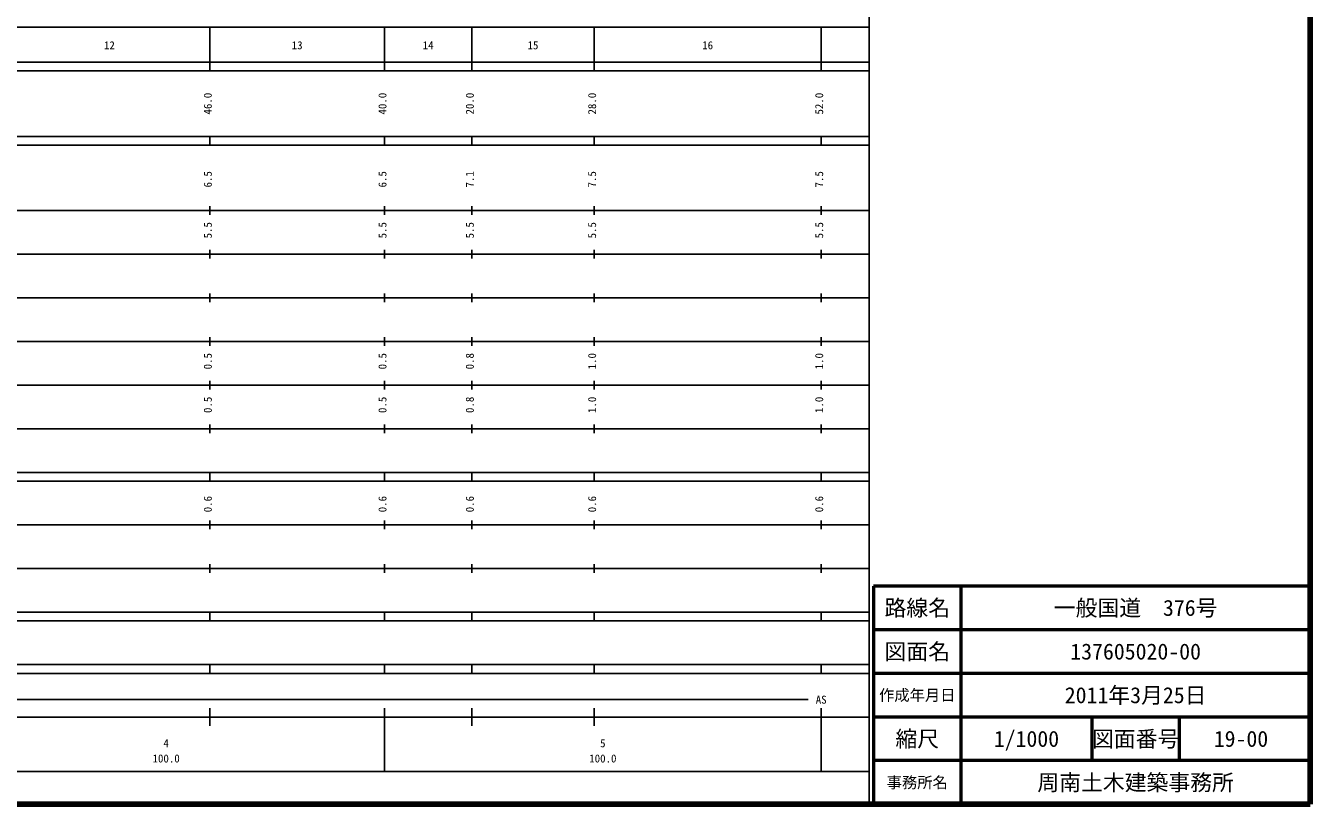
# Model space of a CAD drawing. Units: millimetres on the paper, enlarged 1000 times. Extents: x 40000 to 680000, y 20000 to 380000.
# Drawn here: x 385840 to 680000, y 20000 to 198357 of the extents above; entities that cross this region are included whole.
import ezdxf
from ezdxf.enums import TextEntityAlignment as Align

# ---------------------------------------------------------------- set-up
doc = ezdxf.new("R2010")
doc.units = ezdxf.units.MM
doc.header["$LTSCALE"] = 1000
for name, color, linetype, lineweight in [('M-TTL', 2, 'Continuous', 140), ('M-TTL-BAND', 7, 'Continuous', 25), ('M-TTL-FRAM', 2, 'Continuous', 50), ('M-TTL-LINE', 7, 'Continuous', 50)]:
    doc.layers.add(name, color=color, linetype=linetype, lineweight=lineweight)
doc.layers.add('M-TTL-TXT', color=7, linetype='Continuous')
doc.styles.add('ＭＳ ゴシック', font='')
doc.styles.get('ＭＳ ゴシック').set_extended_font_data('MS Gothic')

msp = doc.modelspace()

# ---------------------------------------------------------------- linework, layer by layer
at = {"layer": 'M-TTL'}
for p, q in [((680000, 20000), (680000, 380000)), ((40000, 20000), (680000, 20000))]:
    msp.add_line(p, q, dxfattribs=at)
at = {"layer": 'M-TTL-BAND'}
for p, q in [((579000, 20000), (579000, 370000)), ((68000, 198000), (579000, 198000)), ((428000, 188000), (428000, 198000)), ((468000, 188000), (468000, 198000)), ((488000, 188000), (488000, 198000)), ((516000, 188000), (516000, 198000)), ((568000, 188000), (568000, 198000)), ((40000, 190000), (579000, 190000)), ((40000, 188000), (579000, 188000)), ((40000, 173000), (579000, 173000)), ((40000, 171000), (579000, 171000)), ((428000, 171000), (428000, 173000)), ((468000, 171000), (468000, 173000)), ((488000, 171000), (488000, 173000)), ((516000, 171000), (516000, 173000)), ((568000, 171000), (568000, 173000)), ((40000, 156000), (579000, 156000)), ((428000, 155000), (428000, 157000)), ((468000, 155000), (468000, 157000)), ((488000, 155000), (488000, 157000)), ((516000, 155000), (516000, 157000)), ((568000, 155000), (568000, 157000)), ((46000, 146000), (579000, 146000)), ((428000, 145000), (428000, 147000)), ((468000, 145000), (468000, 147000)), ((488000, 145000), (488000, 147000)), ((516000, 145000), (516000, 147000)), ((568000, 145000), (568000, 147000)), ((52000, 136000), (579000, 136000)), ((428000, 135000), (428000, 137000)), ((468000, 135000), (468000, 137000)), ((488000, 135000), (488000, 137000)), ((516000, 135000), (516000, 137000)), ((568000, 135000), (568000, 137000)), ((428000, 125000), (428000, 127000)), ((468000, 125000), (468000, 127000)), ((488000, 125000), (488000, 127000)), ((516000, 125000), (516000, 127000)), ((568000, 125000), (568000, 127000)), ((46000, 126000), (579000, 126000)), ((52000, 116000), (579000, 116000)), ((428000, 115000), (428000, 117000)), ((468000, 115000), (468000, 117000)), ((488000, 115000), (488000, 117000)), ((516000, 115000), (516000, 117000)), ((568000, 115000), (568000, 117000)), ((46000, 106000), (579000, 106000)), ((428000, 105000), (428000, 107000)), ((468000, 105000), (468000, 107000)), ((488000, 105000), (488000, 107000)), ((516000, 105000), (516000, 107000)), ((568000, 105000), (568000, 107000)), ((40000, 96000), (579000, 96000)), ((428000, 94000), (428000, 96000)), ((468000, 94000), (468000, 96000)), ((488000, 94000), (488000, 96000)), ((516000, 94000), (516000, 96000)), ((568000, 94000), (568000, 96000)), ((40000, 94000), (579000, 94000)), ((49000, 84000), (579000, 84000)), ((428000, 83000), (428000, 85000)), ((468000, 83000), (468000, 85000)), ((488000, 83000), (488000, 85000)), ((516000, 83000), (516000, 85000)), ((568000, 83000), (568000, 85000)), ((40000, 74000), (579000, 74000)), ((428000, 73000), (428000, 75000)), ((468000, 73000), (468000, 75000)), ((488000, 73000), (488000, 75000)), ((516000, 73000), (516000, 75000)), ((568000, 73000), (568000, 75000)), ((40000, 64000), (579000, 64000)), ((40000, 62000), (579000, 62000)), ((428000, 62000), (428000, 64000)), ((468000, 62000), (468000, 64000)), ((488000, 62000), (488000, 64000)), ((516000, 62000), (516000, 64000)), ((568000, 62000), (568000, 64000)), ((40000, 52000), (579000, 52000)), ((428000, 50000), (428000, 52000)), ((468000, 50000), (468000, 52000)), ((488000, 50000), (488000, 52000)), ((516000, 50000), (516000, 52000)), ((568000, 50000), (568000, 52000)), ((40000, 50000), (579000, 50000)), ((71000, 44000), (565000, 44000)), ((428000, 38000), (428000, 42000)), ((468000, 27500), (468000, 42000)), ((488000, 38000), (488000, 42000)), ((516000, 38000), (516000, 42000)), ((568000, 27500), (568000, 42000)), ((40000, 40000), (579000, 40000)), ((68000, 27500), (579000, 27500))]:
    msp.add_line(p, q, dxfattribs=at)
at = {"layer": 'M-TTL-FRAM'}
for p, q in [((680000, 70000), (580000, 70000)), ((580000, 70000), (580000, 20000))]:
    msp.add_line(p, q, dxfattribs=at)
at = {"layer": 'M-TTL-LINE'}
for p, q in [((600000, 70000), (600000, 20000)), ((680000, 60000), (580000, 60000)), ((680000, 50000), (580000, 50000)), ((680000, 40000), (580000, 40000)), ((630000, 40000), (630000, 30000)), ((650000, 40000), (650000, 30000)), ((680000, 30000), (580000, 30000))]:
    msp.add_line(p, q, dxfattribs=at)

# ---------------------------------------------------------------- texts
at = {"layer": 'M-TTL-BAND', "style": 'ＭＳ ゴシック'}
for s, p in [('12', (405000, 192405)), ('13', (448000, 192405)), ('14', (478000, 192405)), ('15', (502000, 192405)), ('16', (542000, 192405)), ('AS', (568000, 42500)), ('4', (418000, 32523)), ('5', (518000, 32523)), ('100.0', (418000, 29033)), ('100.0', (518000, 29033))]:
    msp.add_text(s, height=1833, dxfattribs=at).set_placement(p, align=Align.BOTTOM_CENTER)
for s, p in [('46.0', (429000, 180500)), ('40.0', (469000, 180500)), ('20.0', (489000, 180500)), ('28.0', (517000, 180500)), ('52.0', (569000, 180500)), ('6.5', (429000, 163174)), ('6.5', (469000, 163174)), ('7.1', (489000, 163174)), ('7.5', (517000, 163174)), ('7.5', (569000, 163174)), ('5.5', (429000, 151500)), ('5.5', (469000, 151500)), ('5.5', (489000, 151500)), ('5.5', (517000, 151500)), ('5.5', (569000, 151500)), ('0.5', (429000, 121500)), ('0.5', (469000, 121500)), ('0.8', (489000, 121500)), ('1.0', (517000, 121500)), ('1.0', (569000, 121500)), ('0.5', (429000, 111500)), ('0.5', (469000, 111500)), ('0.8', (489000, 111500)), ('1.0', (517000, 111500)), ('1.0', (569000, 111500)), ('0.6', (429000, 88764)), ('0.6', (469000, 88764)), ('0.6', (489000, 88764)), ('0.6', (517000, 88764)), ('0.6', (569000, 88764))]:
    msp.add_text(s, height=1833, rotation=90, dxfattribs=at).set_placement(p, align=Align.BOTTOM_CENTER)
at = {"layer": 'M-TTL-TXT', "style": 'ＭＳ ゴシック'}
for s, height, p in [('路線名', 3666, (590000, 65000)), ('路線名', 3666, (590000, 65000)), ('一般国道\u3000376号', 3666, (640000, 65000)), ('図面名', 3666, (590000, 55000)), ('図面名', 3666, (590000, 55000)), ('137605020-00', 3666, (640000, 55000)), ('2011年3月25日', 3666, (640000, 45000)), ('作成年月日', 2566, (590000, 45000)), ('作成年月日', 2566, (590000, 45000)), ('縮尺', 3666, (590000, 35000)), ('縮尺', 3666, (590000, 35000)), ('1/1000', 3666, (615000, 35000)), ('図面番号', 3666, (640000, 35000)), ('図面番号', 3666, (640000, 35000)), ('19-00', 3666, (664125, 35000)), ('事務所名', 2566, (590000, 25000)), ('事務所名', 2566, (590000, 25000)), ('周南土木建築事務所', 3666, (640000, 25000))]:
    msp.add_text(s, height=height, dxfattribs=at).set_placement(p, align=Align.MIDDLE_CENTER)

doc.saveas('drawing.dxf')
